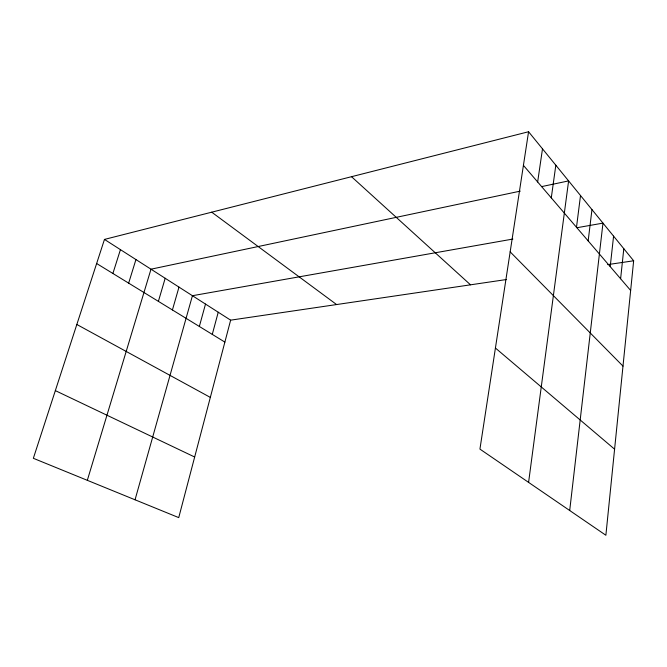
<?xml version="1.0" encoding="UTF-8"?>
<svg xmlns="http://www.w3.org/2000/svg" width="667" height="667" viewBox="0 0 667 667"><rect width="100%" height="100%" fill="white"/><g stroke="black" fill="none" stroke-linecap="round" stroke-linejoin="round"><path stroke-width="1" d="M528.572 131.741L633.65 260.789L605.878 535.259L479.932 449.099L528.572 131.741L104.469 239.42L33.35 458.304L178.739 517.617L230.64 320.16L506.37 279.54M620.618 278.756L623.803 248.691M610.213 266.617L613.582 236.143M569.701 510.505L602.976 223.12L576.988 227.714M588.169 240.904L591.962 209.588M576.488 227.28L580.515 195.531M528.589 482.383L568.609 180.907L541.587 186.618M551.284 197.874L555.828 165.216M537.652 181.974L542.496 148.841M212.281 334.392L218.234 312.223M199.35 326.463L205.503 304.077M135.042 499.791L192.43 295.706L512.881 239.053M172.419 309.955L178.989 287.11M158.387 301.359L165.183 278.272M87.327 480.323L150.992 269.193L520.277 191.129M128.656 283.133L135.935 259.555M112.89 273.47L120.435 249.641M607.67 264.616L633.65 260.789M55.344 390.62L194.664 457.012M76.83 324.479L210.338 397.399M96.64 263.515L224.871 342.104M104.469 239.42L230.64 320.16M211.722 212.189L336.593 304.552M495.423 348.032L614.59 449.191M351.517 176.697L470.51 284.817M510.163 251.851L622.995 366.125M523.42 165.366L630.649 290.462"/></g></svg>
